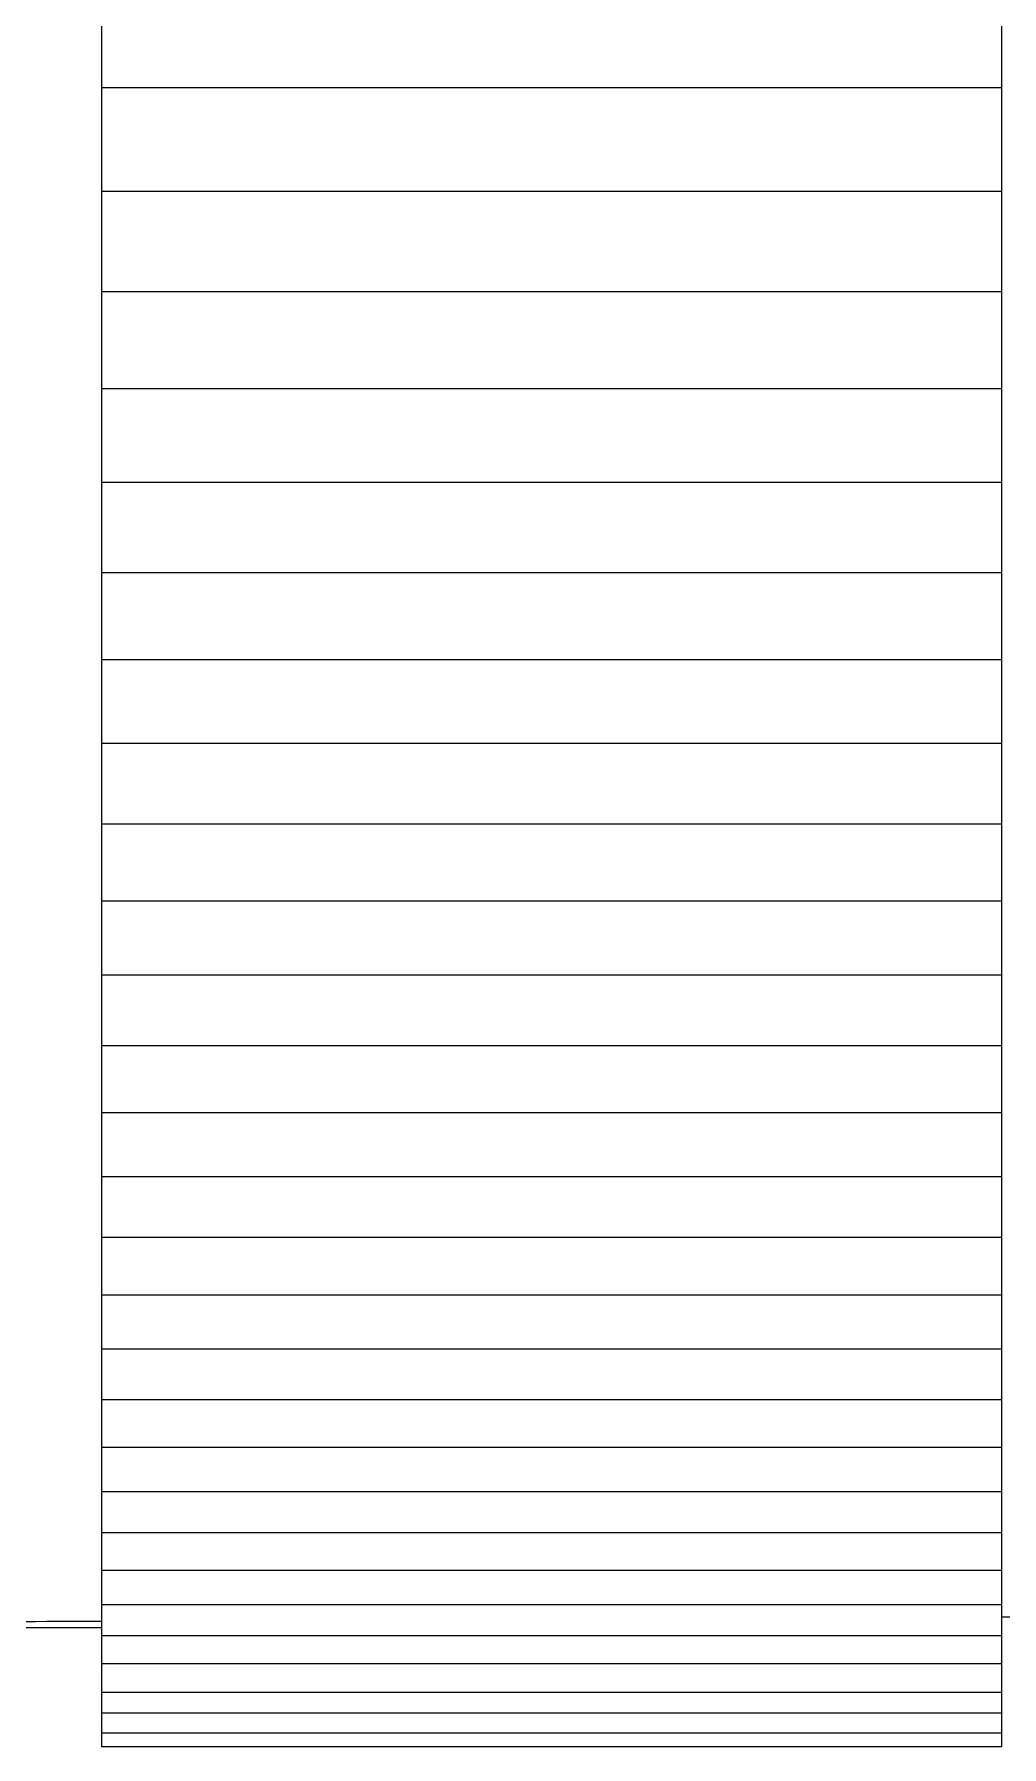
# Model space of a CAD drawing. Header units: millimetres. Extents: x 0 to 594, y 0 to 420.
# Drawn here: x 237.521 to 239.671, y 42.857 to 46.665 of the extents above; entities that cross this region are included whole.
import ezdxf

# ---------------------------------------------------------------- set-up
doc = ezdxf.new("R2010")
doc.units = ezdxf.units.MM
doc.layers.add('1', color=7, linetype='Continuous')

msp = doc.modelspace()

# ---------------------------------------------------------------- linework, layer by layer
at = {"layer": '1', "color": 7, "linetype": 'Continuous', "lineweight": 13}
for p, q in [((237.671, 46.5453), (237.671, 46.7832)), ((239.671, 46.5453), (239.671, 46.7832)), ((237.671, 46.315), (237.671, 46.5453)), ((239.671, 46.5453), (237.671, 46.5453)), ((239.671, 46.315), (239.671, 46.5453)), ((237.671, 46.0919), (237.671, 46.315)), ((239.671, 46.315), (237.671, 46.315)), ((239.671, 46.0919), (239.671, 46.315)), ((237.671, 45.8763), (237.671, 46.0919)), ((239.671, 46.0919), (237.671, 46.0919)), ((239.671, 45.8763), (239.671, 46.0919)), ((237.671, 45.6679), (237.671, 45.8763)), ((239.671, 45.8763), (237.671, 45.8763)), ((239.671, 45.6679), (239.671, 45.8763)), ((237.671, 45.4671), (237.671, 45.6679)), ((239.671, 45.6679), (237.671, 45.6679)), ((239.671, 45.4671), (239.671, 45.6679)), ((237.671, 45.2734), (237.671, 45.4671)), ((239.671, 45.4671), (237.671, 45.4671)), ((239.671, 45.2734), (239.671, 45.4671)), ((237.671, 45.0872), (237.671, 45.2734)), ((239.671, 45.2734), (237.671, 45.2734)), ((239.671, 45.0872), (239.671, 45.2734)), ((237.671, 44.9082), (237.671, 45.0872)), ((239.671, 45.0872), (237.671, 45.0872)), ((239.671, 44.9082), (239.671, 45.0872)), ((237.671, 44.7367), (237.671, 44.9082)), ((239.671, 44.9082), (237.671, 44.9082)), ((239.671, 44.7367), (239.671, 44.9082)), ((237.671, 44.5724), (237.671, 44.7367)), ((239.671, 44.7367), (237.671, 44.7367)), ((239.671, 44.5724), (239.671, 44.7367)), ((237.671, 44.4155), (237.671, 44.5724)), ((239.671, 44.5724), (237.671, 44.5724)), ((239.671, 44.4155), (239.671, 44.5724)), ((237.671, 44.2659), (237.671, 44.4155)), ((239.671, 44.4155), (237.671, 44.4155)), ((239.671, 44.2659), (239.671, 44.4155)), ((237.671, 44.1237), (237.671, 44.2659)), ((239.671, 44.2659), (237.671, 44.2659)), ((239.671, 44.1237), (239.671, 44.2659)), ((237.671, 43.9887), (237.671, 44.1237)), ((239.671, 44.1237), (237.671, 44.1237)), ((239.671, 43.9887), (239.671, 44.1237)), ((237.671, 43.8611), (237.671, 43.9887)), ((239.671, 43.9887), (237.671, 43.9887)), ((239.671, 43.8611), (239.671, 43.9887)), ((237.671, 43.7408), (237.671, 43.8611)), ((239.671, 43.8611), (237.671, 43.8611)), ((239.671, 43.7408), (239.671, 43.8611)), ((237.671, 43.6278), (237.671, 43.7408)), ((239.671, 43.7408), (237.671, 43.7408)), ((239.671, 43.6278), (239.671, 43.7408)), ((237.671, 43.5221), (237.671, 43.6278)), ((239.671, 43.6278), (237.671, 43.6278)), ((239.671, 43.5221), (239.671, 43.6278)), ((237.671, 43.4238), (237.671, 43.5221)), ((239.671, 43.5221), (237.671, 43.5221)), ((239.671, 43.4238), (239.671, 43.5221)), ((237.671, 43.3327), (237.671, 43.4238)), ((239.671, 43.4238), (237.671, 43.4238)), ((239.671, 43.3327), (239.671, 43.4238)), ((237.671, 43.2489), (237.671, 43.3327)), ((239.671, 43.3327), (237.671, 43.3327)), ((239.671, 43.2489), (239.671, 43.3327)), ((237.671, 43.1725), (237.671, 43.2489)), ((239.671, 43.2489), (237.671, 43.2489)), ((239.671, 43.1725), (239.671, 43.2489)), ((237.671, 43.1033), (237.671, 43.1725)), ((239.671, 43.1725), (237.671, 43.1725)), ((239.671, 43.1033), (239.671, 43.1725)), ((236.8833, 43.1219), (237.6711, 43.1219)), ((237.671, 43.0414), (237.671, 43.1033)), ((239.671, 43.1033), (237.671, 43.1033)), ((239.671, 43.0414), (239.671, 43.1033)), ((237.671, 42.9776), (237.671, 43.0414)), ((239.671, 43.0414), (237.671, 43.0414)), ((239.671, 42.9776), (239.671, 43.0414)), ((237.671, 42.9316), (237.671, 42.9776)), ((239.671, 42.9776), (237.671, 42.9776)), ((239.671, 42.9316), (239.671, 42.9776)), ((237.671, 42.8867), (237.671, 42.9316)), ((239.671, 42.9316), (237.671, 42.9316)), ((239.671, 42.8867), (239.671, 42.9316)), ((237.671, 42.8567), (237.671, 42.8867)), ((239.671, 42.8867), (237.671, 42.8867)), ((239.671, 42.8567), (239.671, 42.8867)), ((239.671, 42.8567), (237.671, 42.8567))]:
    msp.add_line(p, q, dxfattribs=at)
for points in [[(239.671, 43.1455), (239.7044, 43.1456), (239.7377, 43.1458), (239.771, 43.146)], [(236.8834, 43.1329), (237.1461, 43.1339), (237.4087, 43.135), (237.6713, 43.1362)]]:
    msp.add_open_spline(points, degree=3, dxfattribs=at)

doc.saveas('drawing.dxf')
